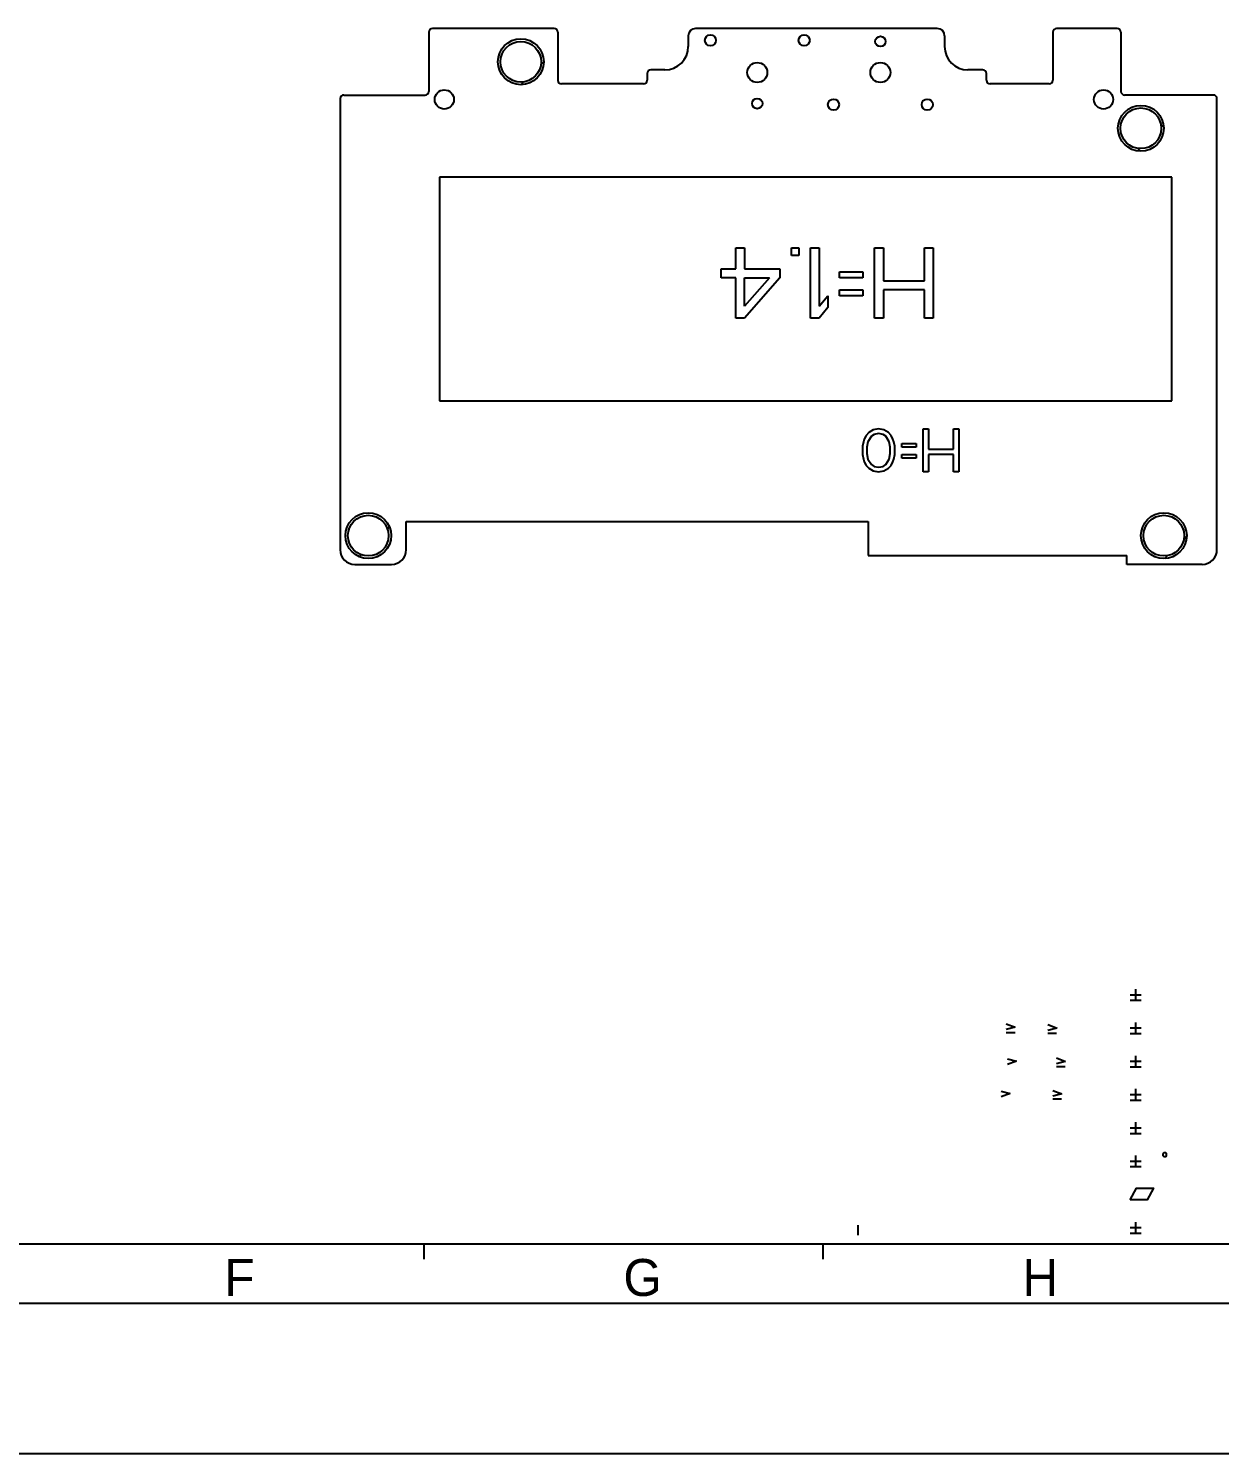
# Model space of a CAD drawing. Header units: millimetres. Extents: x 0 to 594, y 0 to 420.
# Drawn here: x 296.9 to 458.1, y 0 to 192.8 of the extents above; entities that cross this region are included whole.
import ezdxf

# ---------------------------------------------------------------- set-up
doc = ezdxf.new("R2010")
doc.units = ezdxf.units.MM
doc.header["$LTSCALE"] = 32.67
doc.layers.get('0').update_dxf_attribs({"linetype": 'CONTINUOUS'})
doc.layers.add('ASSEM_MEM', color=7, linetype='CONTINUOUS')
doc.styles.add('TEXTSTYLE_2', font='txt')

# ---------------------------------------------------------------- blocks, each defined once
blk = doc.blocks.new('SYM301_BL0', base_point=(436.14, 48.55))
at = {"color": 7, "linetype": 'CONTINUOUS'}
for p, q in [((435.52, 49.12), (436.76, 48.66)), ((436.73, 48.66), (435.52, 48.34)), ((435.52, 47.98), (436.71, 47.98))]:
    blk.add_line(p, q, dxfattribs=at)
blk = doc.blocks.new('SYM301_BL1', base_point=(436.63, 52.94))
at = {"color": 7, "linetype": 'CONTINUOUS'}
for p, q in [((436.01, 53.51), (437.24, 53.05)), ((437.22, 53.05), (436.01, 52.73)), ((436.01, 52.37), (437.2, 52.37))]:
    blk.add_line(p, q, dxfattribs=at)
blk = doc.blocks.new('SYM301_BL2', base_point=(435.48, 57.45))
at = {"color": 7, "linetype": 'CONTINUOUS'}
for p, q in [((434.86, 58.02), (436.1, 57.56)), ((436.07, 57.56), (434.86, 57.24)), ((434.86, 56.88), (436.05, 56.88))]:
    blk.add_line(p, q, dxfattribs=at)
blk = doc.blocks.new('SYM001_BL3', base_point=(429.16, 48.62))
at = {"color": 7, "linetype": 'CONTINUOUS'}
for p, q in [((429.78, 48.69), (428.54, 48.23)), ((428.56, 49.01), (429.78, 48.69))]:
    blk.add_line(p, q, dxfattribs=at)
blk = doc.blocks.new('SYM001_BL4', base_point=(430, 53.01))
at = {"color": 7, "linetype": 'CONTINUOUS'}
for p, q in [((430.62, 53.08), (429.38, 52.62)), ((429.4, 53.39), (430.62, 53.08))]:
    blk.add_line(p, q, dxfattribs=at)
blk = doc.blocks.new('SYM301_BL5', base_point=(429.85, 57.55))
at = {"color": 7, "linetype": 'CONTINUOUS'}
for p, q in [((429.23, 58.12), (430.46, 57.66)), ((430.44, 57.66), (429.23, 57.34)), ((429.23, 56.97), (430.42, 56.97))]:
    blk.add_line(p, q, dxfattribs=at)

msp = doc.modelspace()

# ---------------------------------------------------------------- linework, layer by layer
at = {"color": 7, "linetype": 'CONTINUOUS'}
for p, q in [((445.972, 62.059), (447.472, 62.059)), ((446.722, 62.809), (446.722, 61.309)), ((445.972, 61.309), (447.472, 61.309)), ((446.722, 58.309), (446.722, 56.809)), ((445.972, 57.559), (447.472, 57.559)), ((445.972, 56.809), (447.472, 56.809)), ((445.972, 53.059), (447.472, 53.059)), ((445.972, 52.309), (447.472, 52.309)), ((446.722, 53.809), (446.722, 52.309)), ((445.972, 48.559), (447.472, 48.559)), ((446.722, 49.309), (446.722, 47.809)), ((445.972, 47.809), (447.472, 47.809)), ((446.722, 44.809), (446.722, 43.309)), ((445.972, 44.059), (447.472, 44.059)), ((445.972, 43.309), (447.472, 43.309)), ((445.972, 39.559), (447.472, 39.559)), ((445.972, 38.809), (447.472, 38.809)), ((446.722, 40.309), (446.722, 38.809)), ((409.176, 29.52), (409.176, 30.871)), ((446.722, 31.309), (446.722, 29.809)), ((445.972, 30.559), (447.472, 30.559)), ((445.972, 29.809), (447.472, 29.809)), ((564.922, 28.309), (26.422, 28.309)), ((350.422, 28.309), (350.422, 26.309)), ((404.422, 28.309), (404.422, 26.309)), ((571.422, 20.309), (20.422, 20.309)), ((0, 0), (594, 0))]:
    msp.add_line(p, q, dxfattribs=at)
for points in [[(450.422, 40.559), (450.422, 40.309), (450.547, 40.184), (450.797, 40.184), (450.922, 40.309), (450.922, 40.559), (450.797, 40.684), (450.547, 40.684), (450.422, 40.559)], [(445.972, 34.309), (446.847, 35.872), (449.159, 35.872), (448.284, 34.309), (445.972, 34.309)]]:
    msp.add_lwpolyline(points, dxfattribs=at)
at = {"layer": 'ASSEM_MEM', "color": 7, "linetype": 'CONTINUOUS'}
for p, q in [((368.042, 192.76), (351.592, 192.76)), ((419.892, 192.76), (387.192, 192.76)), ((444.242, 192.76), (436.042, 192.76)), ((351.092, 192.26), (351.092, 184.26)), ((368.542, 192.26), (368.542, 185.76)), ((386.192, 191.76), (386.192, 190.31)), ((420.892, 191.76), (420.892, 190.31)), ((435.542, 192.26), (435.542, 185.76)), ((444.742, 192.26), (444.742, 184.26)), ((366.267, 187.884), (366.642, 188.26)), ((383.042, 187.16), (381.142, 187.16)), ((426.042, 187.16), (424.042, 187.16)), ((363.542, 185.16), (363.918, 185.536)), ((380.142, 185.26), (369.042, 185.26)), ((380.642, 186.66), (380.642, 185.76)), ((426.542, 185.76), (426.542, 186.66)), ((435.042, 185.26), (427.042, 185.26)), ((339.092, 183.26), (339.092, 122.26)), ((339.592, 183.76), (350.592, 183.76)), ((457.242, 183.76), (445.242, 183.76)), ((457.742, 122.26), (457.742, 183.26)), ((406.49, 182.813), (406.49, 182.852)), ((406.515, 182.749), (406.49, 182.813)), ((406.553, 182.711), (406.515, 182.749)), ((450.189, 179.402), (450.485, 179.698)), ((446.982, 176.195), (447.301, 176.514)), ((352.556, 172.641), (352.556, 142.401)), ((451.616, 172.641), (352.556, 172.641)), ((451.616, 142.401), (451.616, 172.641)), ((392.639, 160.251), (392.639, 163.078)), ((392.639, 163.078), (393.825, 163.078)), ((393.825, 163.078), (393.825, 160.251)), ((400.152, 162.068), (400.152, 163.078)), ((400.152, 163.078), (401.14, 163.078)), ((401.14, 162.068), (400.152, 162.068)), ((401.14, 163.078), (401.14, 162.068)), ((402.722, 153.588), (402.722, 163.078)), ((402.722, 163.078), (403.908, 163.078)), ((403.908, 163.078), (403.908, 155.203)), ((411.421, 163.078), (412.607, 163.078)), ((411.421, 153.588), (411.421, 163.078)), ((412.607, 163.078), (412.607, 158.636)), ((418.143, 163.078), (419.329, 163.078)), ((418.143, 158.636), (418.143, 163.078)), ((419.329, 163.078), (419.329, 153.588)), ((390.662, 159.039), (390.662, 160.251)), ((390.662, 160.251), (392.639, 160.251)), ((393.825, 160.251), (398.57, 160.251)), ((398.57, 160.251), (398.57, 159.039)), ((392.639, 159.039), (390.662, 159.039)), ((392.639, 153.588), (392.639, 159.039)), ((393.825, 155.203), (393.825, 159.039)), ((398.57, 159.039), (393.825, 153.588)), ((397.186, 159.039), (393.825, 155.203)), ((393.825, 159.039), (397.186, 159.039)), ((406.676, 159.847), (409.839, 159.847)), ((406.676, 159.039), (406.676, 159.847)), ((409.839, 159.039), (406.676, 159.039)), ((409.839, 159.847), (409.839, 159.039)), ((412.607, 158.636), (418.143, 158.636)), ((403.908, 155.203), (405.094, 156.616)), ((405.094, 156.616), (405.094, 155.001)), ((406.676, 157.424), (409.839, 157.424)), ((406.676, 156.616), (406.676, 157.424)), ((409.839, 156.616), (406.676, 156.616)), ((409.839, 157.424), (409.839, 156.616)), ((418.143, 157.424), (412.607, 157.424)), ((412.607, 157.424), (412.607, 153.588)), ((418.143, 153.588), (418.143, 157.424)), ((405.094, 155.001), (403.908, 153.588)), ((393.825, 153.588), (392.639, 153.588)), ((403.908, 153.588), (402.722, 153.588)), ((412.607, 153.588), (411.421, 153.588)), ((419.329, 153.588), (418.143, 153.588)), ((352.556, 142.401), (451.616, 142.401)), ((410.02, 137.227), (409.899, 136.857)), ((410.262, 137.721), (410.02, 137.227)), ((410.624, 138.091), (410.262, 137.721)), ((410.987, 137.598), (410.504, 136.857)), ((411.229, 138.461), (410.624, 138.091)), ((411.349, 137.844), (410.987, 137.598)), ((411.954, 138.585), (411.229, 138.461)), ((411.954, 137.968), (411.349, 137.844)), ((412.679, 138.461), (411.954, 138.585)), ((412.558, 137.844), (411.954, 137.968)), ((412.92, 137.598), (412.558, 137.844)), ((413.283, 138.091), (412.679, 138.461)), ((413.404, 136.857), (412.92, 137.598)), ((413.645, 137.721), (413.283, 138.091)), ((413.887, 137.227), (413.645, 137.721)), ((414.008, 136.857), (413.887, 137.227)), ((417.995, 138.585), (418.72, 138.585)), ((417.995, 132.785), (417.995, 138.585)), ((418.72, 138.585), (418.72, 135.87)), ((422.104, 138.585), (422.829, 138.585)), ((422.104, 135.87), (422.104, 138.585)), ((422.829, 138.585), (422.829, 132.785)), ((409.899, 136.857), (409.779, 136.24)), ((409.779, 136.24), (409.779, 135.13)), ((409.779, 135.13), (409.899, 134.512)), ((410.504, 136.857), (410.383, 136.117)), ((410.383, 136.117), (410.383, 135.253)), ((410.383, 135.253), (410.504, 134.512)), ((413.524, 136.117), (413.404, 136.857)), ((413.404, 134.512), (413.524, 135.253)), ((413.524, 135.253), (413.524, 136.117)), ((414.129, 136.24), (414.008, 136.857)), ((414.008, 134.512), (414.129, 135.13)), ((414.129, 135.13), (414.129, 136.24)), ((415.095, 136.61), (417.029, 136.61)), ((415.095, 136.117), (415.095, 136.61)), ((417.029, 136.117), (415.095, 136.117)), ((415.095, 135.13), (417.029, 135.13)), ((415.095, 134.636), (415.095, 135.13)), ((417.029, 136.61), (417.029, 136.117)), ((417.029, 135.13), (417.029, 134.636)), ((418.72, 135.87), (422.104, 135.87)), ((422.104, 135.13), (418.72, 135.13)), ((418.72, 135.13), (418.72, 132.785)), ((422.104, 132.785), (422.104, 135.13)), ((409.899, 134.512), (410.02, 134.142)), ((410.02, 134.142), (410.262, 133.649)), ((410.262, 133.649), (410.624, 133.278)), ((410.504, 134.512), (410.987, 133.772)), ((410.624, 133.278), (411.229, 132.908)), ((410.987, 133.772), (411.349, 133.525)), ((411.349, 133.525), (411.954, 133.402)), ((411.954, 133.402), (412.558, 133.525)), ((412.558, 133.525), (412.92, 133.772)), ((412.679, 132.908), (413.283, 133.278)), ((412.92, 133.772), (413.404, 134.512)), ((413.283, 133.278), (413.645, 133.649)), ((413.645, 133.649), (413.887, 134.142)), ((413.887, 134.142), (414.008, 134.512)), ((417.029, 134.636), (415.095, 134.636)), ((411.229, 132.908), (411.954, 132.785)), ((411.954, 132.785), (412.679, 132.908)), ((418.72, 132.785), (417.995, 132.785)), ((422.829, 132.785), (422.104, 132.785)), ((345.486, 125.102), (345.736, 125.351)), ((348.042, 122.26), (348.042, 126.06)), ((348.042, 126.06), (410.542, 126.06)), ((410.542, 126.06), (410.542, 121.46)), ((453.246, 123.656), (453.626, 124.036)), ((341.691, 121.306), (341.961, 121.576)), ((410.542, 121.46), (445.542, 121.46)), ((445.542, 120.26), (445.542, 121.46)), ((450.667, 121.076), (451.047, 121.457)), ((341.092, 120.26), (346.042, 120.26)), ((455.742, 120.26), (445.542, 120.26))]:
    msp.add_line(p, q, dxfattribs=at)
for centre, radius in [((363.542, 188.26), 3.1), ((363.542, 188.26), 2.75), ((389.202, 191.15), 0.75), ((401.882, 191.15), 0.75), ((412.197, 191.01), 0.7), ((395.542, 186.81), 1.35), ((412.192, 186.81), 1.35), ((353.192, 183.16), 1.3), ((395.542, 182.61), 0.7), ((405.857, 182.47), 0.75), ((418.537, 182.47), 0.75), ((442.392, 183.16), 1.3), ((447.442, 179.26), 3.1), ((447.442, 179.26), 2.75), ((342.902, 124.16), 3.1), ((450.542, 124.16), 3.1), ((342.902, 124.16), 2.75), ((450.542, 124.16), 2.75)]:
    msp.add_circle(centre, radius, dxfattribs=at)
for centre, radius, start, end in [((351.592, 192.26), 0.5, 90, 180), ((368.042, 192.26), 0.5, 0, 90), ((387.192, 191.76), 1, 90, 180), ((419.892, 191.76), 1, 0, 90), ((436.042, 192.26), 0.5, 90, 180), ((444.242, 192.26), 0.5, 0, 90), ((383.042, 190.31), 3.15, 270, 360), ((424.042, 190.31), 3.15, 180, 270), ((381.142, 186.66), 0.5, 90, 180), ((426.042, 186.66), 0.5, 0, 90), ((369.042, 185.76), 0.5, 180, 270), ((380.142, 185.76), 0.5, 270, 360), ((427.042, 185.76), 0.5, 180, 270), ((435.042, 185.76), 0.5, 270, 360), ((339.592, 183.26), 0.5, 90, 180), ((350.592, 184.26), 0.5, 270, 360), ((445.242, 184.26), 0.5, 180, 270), ((457.242, 183.26), 0.5, 0, 90), ((341.092, 122.26), 2, 180, 270), ((346.042, 122.26), 2, 270, 360), ((455.742, 122.26), 2, 270, 360)]:
    msp.add_arc(centre, radius, start, end, dxfattribs=at)

# ---------------------------------------------------------------- block references
at = {"color": 7, "linetype": 'CONTINUOUS'}
for name, p in [('SYM301_BL5', (429.845, 57.546)), ('SYM301_BL2', (435.478, 57.447)), ('SYM001_BL4', (429.998, 53.006)), ('SYM301_BL1', (436.625, 52.937)), ('SYM001_BL3', (429.158, 48.619)), ('SYM301_BL0', (436.139, 48.548))]:
    msp.add_blockref(name, p, dxfattribs=at)

# ---------------------------------------------------------------- texts
at = {"color": 7, "linetype": 'CONTINUOUS', "char_height": 5, "width": 5, "attachment_point": 1, "line_spacing_factor": 0.9, "style": 'TEXTSTYLE_2'}
for s, insert in [('F', (323.422, 26.309)), ('G', (377.422, 26.309)), ('H', (431.422, 26.309))]:
    msp.add_mtext(s, dxfattribs=dict(at, insert=insert))

doc.saveas('drawing.dxf')
